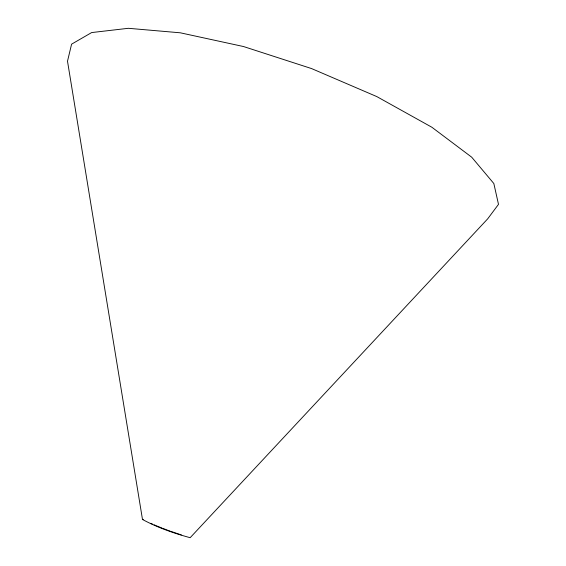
<?xml version="1.0" encoding="UTF-8"?>
<svg xmlns="http://www.w3.org/2000/svg" width="566" height="566" viewBox="0 0 566 566"><rect width="100%" height="100%" fill="white"/><g stroke="black" fill="none" stroke-linecap="round" stroke-linejoin="round"><path stroke-width="0.85" d="M142.49 519.475C157.398 527.533 173.804 533.243 190.162 537.7L487.687 218.844L498.497 204.361L493.835 183.518L471.704 157.192L431.893 127.258L376.793 96.581L311.59 68.585L243.529 46.539L180.313 32.807L128.355 28.3L91.65 32.566L71.592 44.162L67.503 61.199L142.49 519.475L143.262 519.355M181.318 534.927L170.621 531.297M167.182 530.038L169.934 531.042M162.647 528.304L166.425 529.748M156.945 526.033L161.897 528.014M154.101 524.831L156.237 525.729M150.719 523.324L152.686 524.229"/></g></svg>
